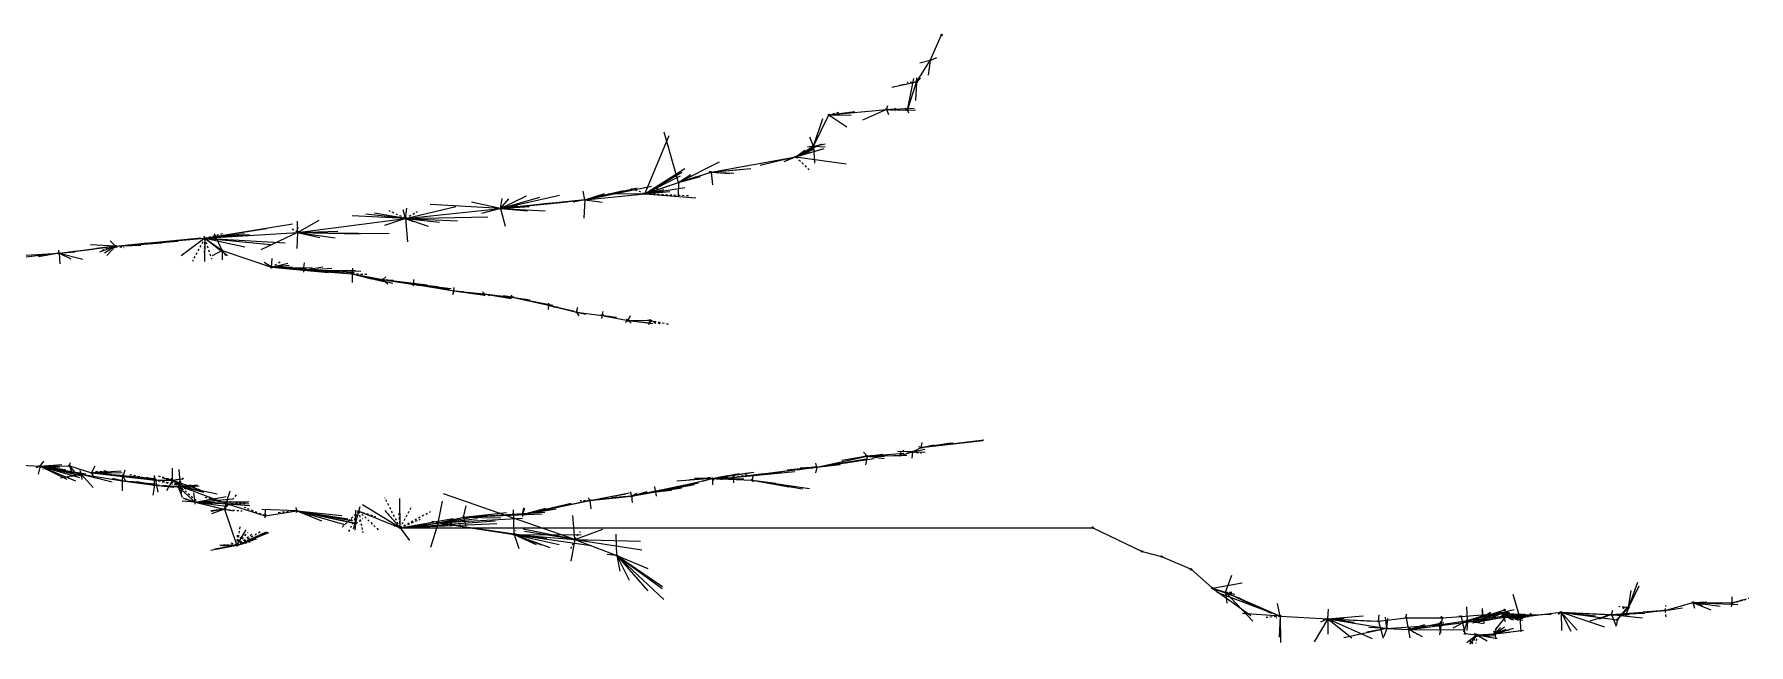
# Model space of a CAD drawing. Header units: millimetres. Extents: x 69 to 564, y -55 to 33.
# Drawn here: x 316.5 to 564, y -55.4 to 32.8 of the extents above; entities that cross this region are included whole.
import ezdxf

# ---------------------------------------------------------------- set-up
doc = ezdxf.new("R2010")
doc.units = ezdxf.units.MM
doc.linetypes.add('DASH', pattern=[0.6, 0.3, -0.3])

msp = doc.modelspace()

# ---------------------------------------------------------------- linework, layer by layer
at = {"layer": 'Shots', "color": 1}
for p, q in [((445.806, 28.952), (447.458, 32.656)), ((443.842, 25.85), (445.806, 28.952)), ((442.524, 21.798), (443.842, 25.85)), ((428.952, 16.608), (431.186, 21.1)), ((431.186, 21.1), (439.486, 21.894)), ((439.486, 21.894), (442.524, 21.798)), ((414.168, 12.84), (426.434, 15.062)), ((426.434, 15.062), (428.952, 16.608)), ((409.492, 11.358), (414.168, 12.84)), ((404.616, 9.724), (409.492, 11.358)), ((370.056, 6.166), (383.754, 7.592)), ((383.754, 7.592), (395.966, 8.842)), ((395.966, 8.842), (404.616, 9.724)), ((354.468, 4.148), (370.056, 6.166)), ((328.192, 2.158), (341.058, 3.324)), ((341.058, 3.324), (354.468, 4.148)), ((341.058, 3.324), (343.572, 1.522)), ((341.058, 3.324), (341.058, 3.324)), ((305.458, 0.248), (320.028, 1.136)), ((320.028, 1.136), (328.192, 2.158)), ((343.572, 1.522), (350.694, -0.9)), ((350.694, -0.9), (355.312, -1.288)), ((355.312, -1.288), (362.372, -1.818)), ((362.372, -1.818), (366.794, -2.668)), ((366.794, -2.668), (371.266, -3.338)), ((371.266, -3.338), (377.01, -4.316)), ((377.01, -4.316), (381.356, -4.722)), ((381.356, -4.722), (385.466, -5.21)), ((385.466, -5.21), (390.682, -6.364)), ((390.682, -6.364), (394.768, -7.36)), ((394.768, -7.36), (398.46, -7.848)), ((398.46, -7.848), (402.19, -8.576)), ((402.19, -8.576), (405.35, -8.532)), ((443.242, -27.566), (444.522, -26.912)), ((311.814, -29.338), (317.298, -29.602)), ((317.298, -29.602), (321.52, -29.55)), ((317.298, -29.602), (317.298, -29.602)), ((317.298, -29.602), (323.24, -30.796)), ((321.52, -29.55), (324.734, -30.576)), ((429.43, -29.782), (436.694, -28.174)), ((436.694, -28.174), (441.526, -28.072)), ((441.526, -28.072), (443.242, -27.566)), ((323.24, -30.796), (329.162, -31.718)), ((324.734, -30.576), (329.282, -31.096)), ((329.162, -31.718), (333.792, -32.37)), ((329.282, -31.096), (333.946, -31.626)), ((333.946, -31.626), (336.394, -31.624)), ((336.394, -31.624), (337.564, -32.5)), ((406.144, -33.31), (414.378, -31.41)), ((414.378, -31.41), (417.356, -31.262)), ((414.378, -31.41), (420.092, -31.626)), ((414.378, -31.41), (414.378, -31.41)), ((417.356, -31.262), (429.43, -29.782)), ((420.092, -31.626), (425.316, -32.55)), ((333.792, -32.37), (337.24, -32.604)), ((337.24, -32.604), (339.668, -34.802)), ((337.564, -32.5), (344.288, -35.04)), ((386.94, -36.592), (396.648, -34.59)), ((396.648, -34.59), (402.692, -33.974)), ((402.692, -33.974), (406.144, -33.31)), ((339.668, -34.802), (343.908, -35.832)), ((343.908, -35.832), (345.712, -41.062)), ((344.288, -35.04), (349.77, -36.77)), ((349.77, -36.77), (354.378, -36.078)), ((354.378, -36.078), (362.856, -37.894)), ((362.856, -37.894), (363.296, -36.12)), ((363.296, -36.12), (369.282, -38.504)), ((374.758, -37.782), (378.434, -36.974)), ((378.434, -36.974), (386.94, -36.592)), ((369.282, -38.504), (374.758, -37.782)), ((369.282, -38.504), (469.282, -38.504)), ((374.758, -37.782), (374.758, -37.782)), ((374.758, -37.782), (385.722, -39.5)), ((385.722, -39.5), (394.506, -40.186)), ((469.282, -38.504), (476.4, -41.93)), ((394.506, -40.186), (400.57, -42.532)), ((476.4, -41.93), (479.232, -42.668)), ((479.232, -42.668), (483.478, -44.516)), ((483.478, -44.516), (486.554, -47.23)), ((486.554, -47.23), (488.446, -47.836)), ((488.446, -47.836), (496.364, -51.262)), ((551.918, -50.462), (555.95, -49.304)), ((555.95, -49.304), (561.63, -49.366)), ((496.364, -51.262), (503.208, -51.688)), ((503.208, -51.688), (510.548, -52.024)), ((503.208, -51.688), (503.208, -51.688)), ((503.208, -51.688), (511.762, -53.056)), ((510.548, -52.024), (514.536, -51.502)), ((514.536, -51.502), (519.72, -51.54)), ((514.984, -53.196), (528.82, -51.426)), ((519.272, -52.556), (523.414, -51.902)), ((519.72, -51.54), (522.458, -51.314)), ((522.458, -51.314), (528.466, -50.856)), ((522.458, -51.314), (523.02, -53.802)), ((522.458, -51.314), (522.458, -51.314)), ((523.414, -51.902), (525.662, -51.398)), ((525.662, -51.398), (528.756, -50.374)), ((528.466, -50.856), (532.59, -51.096)), ((528.82, -51.426), (530.958, -51.41)), ((530.958, -51.41), (536.898, -50.7)), ((536.898, -50.7), (545.028, -51.826)), ((536.898, -50.7), (544.17, -51.046)), ((536.898, -50.7), (536.898, -50.7)), ((544.17, -51.046), (551.918, -50.462)), ((545.028, -51.826), (546.632, -50.068)), ((511.762, -53.056), (519.272, -52.556)), ((511.762, -53.056), (511.762, -53.056)), ((511.762, -53.056), (514.984, -53.196)), ((523.02, -53.802), (524.758, -53.96)), ((524.758, -53.96), (527.362, -53.826))]:
    msp.add_line(p, q, dxfattribs=at)
for centre in [(447.458, 32.656), (445.806, 28.952), (443.842, 25.85), (431.186, 21.1), (439.486, 21.894), (442.524, 21.798), (426.434, 15.062), (428.952, 16.608), (414.168, 12.84), (409.492, 11.358), (383.754, 7.592), (395.966, 8.842), (404.616, 9.724), (370.056, 6.166), (341.058, 3.324), (341.058, 3.324), (354.468, 4.148), (320.028, 1.136), (328.192, 2.158), (343.572, 1.522), (350.694, -0.9), (355.312, -1.288), (362.372, -1.818), (366.794, -2.668), (371.266, -3.338), (377.01, -4.316), (381.356, -4.722), (385.466, -5.21), (390.682, -6.364), (394.768, -7.36), (398.46, -7.848), (402.19, -8.576), (405.35, -8.532), (444.522, -26.912), (317.298, -29.602), (317.298, -29.602), (321.52, -29.55), (429.43, -29.782), (436.694, -28.174), (441.526, -28.072), (443.242, -27.566), (323.24, -30.796), (324.734, -30.576), (329.162, -31.718), (329.282, -31.096), (333.946, -31.626), (336.394, -31.624), (414.378, -31.41), (414.378, -31.41), (417.356, -31.262), (420.092, -31.626), (333.792, -32.37), (337.24, -32.604), (337.564, -32.5), (396.648, -34.59), (402.692, -33.974), (406.144, -33.31), (425.316, -32.55), (339.668, -34.802), (343.908, -35.832), (344.288, -35.04), (349.77, -36.77), (354.378, -36.078), (363.296, -36.12), (378.434, -36.974), (386.94, -36.592), (362.856, -37.894), (369.282, -38.504), (374.758, -37.782), (374.758, -37.782), (385.722, -39.5), (469.282, -38.504), (345.712, -41.062), (394.506, -40.186), (476.4, -41.93), (400.57, -42.532), (479.232, -42.668), (483.478, -44.516), (486.554, -47.23), (488.446, -47.836), (555.95, -49.304), (561.63, -49.366), (496.364, -51.262), (503.208, -51.688), (503.208, -51.688), (510.548, -52.024), (514.536, -51.502), (519.72, -51.54), (522.458, -51.314), (522.458, -51.314), (523.414, -51.902), (525.662, -51.398), (528.466, -50.856), (528.756, -50.374), (528.82, -51.426), (530.958, -51.41), (532.59, -51.096), (536.898, -50.7), (536.898, -50.7), (544.17, -51.046), (545.028, -51.826), (546.632, -50.068), (551.918, -50.462), (511.762, -53.056), (511.762, -53.056), (514.984, -53.196), (519.272, -52.556), (523.02, -53.802), (524.758, -53.96), (527.362, -53.826)]:
    msp.add_circle(centre, 0.1, dxfattribs=at)
at = {"layer": 'XSect', "color": 1}
for p, q in [((445.806, 28.952), (444.326, 28.562)), ((445.806, 28.952), (445.506, 26.848)), ((445.806, 28.952), (446.782, 29.38)), ((443.842, 25.85), (440.264, 25.068)), ((443.842, 25.85), (441.386, 25.326)), ((442.524, 21.798), (443.432, 26.362)), ((443.842, 25.85), (443.686, 23.214)), ((443.842, 25.85), (443.886, 26.488)), ((443.842, 25.85), (444.408, 26.436)), ((439.486, 21.894), (439.704, 22.468)), ((428.952, 16.608), (430.312, 20.584)), ((431.186, 21.1), (434.922, 21.588)), ((431.186, 21.1), (433.564, 21.352)), ((431.186, 21.1), (434.396, 21.092)), ((431.186, 21.1), (433.758, 19.378)), ((439.486, 21.894), (436.02, 20.37)), ((439.486, 21.894), (443.484, 22.082)), ((439.486, 21.894), (441.054, 21.96)), ((439.486, 21.894), (439.78, 21.15)), ((442.524, 21.798), (442.146, 22.016)), ((442.524, 21.798), (443.698, 21.838)), ((442.524, 21.798), (442.68, 21.432)), ((404.616, 9.724), (408.142, 18.132)), ((409.492, 11.358), (407.412, 18.622)), ((428.952, 16.608), (428.438, 17.894)), ((426.434, 15.062), (421.26, 13.794)), ((426.434, 15.062), (424.666, 14.346)), ((426.434, 15.062), (430.096, 16.926)), ((426.434, 15.062), (430.518, 16.266)), ((426.434, 15.062), (429.026, 16.166)), ((426.434, 15.062), (427.712, 15.998)), ((426.434, 15.062), (433.676, 14.064)), ((428.952, 16.608), (428.108, 16.466)), ((428.952, 16.608), (430.642, 16.942)), ((428.952, 16.608), (429.112, 14.134)), ((428.952, 16.608), (430.646, 16.486)), ((404.616, 9.724), (410.378, 13.362)), ((404.616, 9.724), (409.932, 12.842)), ((404.616, 9.724), (408.926, 12.398)), ((409.492, 11.358), (415.372, 14.354)), ((409.492, 11.358), (411.234, 12.526)), ((414.168, 12.84), (419.922, 13.394)), ((414.168, 12.84), (418.712, 13.256)), ((414.168, 12.84), (414.382, 11.008)), ((414.168, 12.84), (416.846, 12.672)), ((414.168, 12.84), (417.452, 12.678)), ((395.966, 8.842), (395.73, 10.092)), ((395.966, 8.842), (405.566, 10.83)), ((395.966, 8.842), (403.488, 10.56)), ((395.966, 8.842), (401.468, 10.202)), ((404.616, 9.724), (409.768, 12.31)), ((404.616, 9.724), (412.068, 12.204)), ((404.616, 9.724), (410.396, 10.632)), ((404.616, 9.724), (407.352, 10.352)), ((404.616, 9.724), (408.214, 10.026)), ((409.492, 11.358), (409.444, 9.338)), ((409.492, 11.358), (412.652, 12.214)), ((370.056, 6.166), (377.33, 7.88)), ((370.056, 6.166), (370.254, 7.634)), ((383.754, 7.592), (373.594, 8.184)), ((383.754, 7.592), (379.59, 8.51)), ((383.754, 7.592), (381.046, 6.88)), ((383.754, 7.592), (392.296, 9.52)), ((383.754, 7.592), (387.548, 9.4)), ((383.754, 7.592), (389.472, 9.23)), ((383.754, 7.592), (383.988, 9.034)), ((383.754, 7.592), (384.988, 9.006)), ((383.754, 7.592), (393.402, 8.54)), ((383.754, 7.592), (391.058, 8.424)), ((383.754, 7.592), (386.278, 7.962)), ((383.754, 7.592), (387.906, 7.902)), ((383.754, 7.592), (384.446, 5.022)), ((383.754, 7.592), (387.674, 7.272)), ((383.754, 7.592), (390.242, 7.266)), ((395.966, 8.842), (386.182, 7.83)), ((395.966, 8.842), (390.624, 8.222)), ((395.966, 8.842), (394.286, 8.516)), ((395.966, 8.842), (395.822, 6.198)), ((395.966, 8.842), (398.786, 9.768)), ((395.966, 8.842), (398.956, 9.64)), ((395.966, 8.842), (398.464, 8.512)), ((404.616, 9.724), (399.28, 9.68)), ((404.616, 9.724), (411.954, 9.118)), ((341.058, 3.324), (353.722, 5.402)), ((354.468, 4.148), (354.444, 5.756)), ((354.468, 4.148), (357.61, 5.906)), ((370.056, 6.166), (362.344, 6.546)), ((370.056, 6.166), (364.326, 6.796)), ((370.056, 6.166), (365.578, 6.914)), ((370.056, 6.166), (367.03, 5.118)), ((370.056, 6.166), (369.696, 7.394)), ((370.056, 6.166), (381.934, 6.384)), ((370.056, 6.166), (370.354, 2.77)), ((370.056, 6.166), (373.334, 5.048)), ((370.056, 6.166), (377.548, 5.81)), ((370.056, 6.166), (371.158, 5.694)), ((370.056, 6.166), (374.942, 5.606)), ((328.192, 2.158), (327.39, 2.926)), ((328.192, 2.158), (340.496, 3.376)), ((328.192, 2.158), (337.51, 3.072)), ((328.192, 2.158), (337.16, 2.878)), ((328.192, 2.158), (332.816, 2.636)), ((328.192, 2.158), (334.912, 2.634)), ((341.058, 3.324), (337.684, 0.76)), ((341.058, 3.324), (341.044, -0.084)), ((341.058, 3.324), (349.972, 4.722)), ((341.058, 3.324), (346.826, 4.002)), ((341.058, 3.324), (347.55, 3.826)), ((341.058, 3.324), (343.614, 1.35)), ((341.058, 3.324), (344.364, 0.81)), ((341.058, 3.324), (346.862, 2.048)), ((341.058, 3.324), (350.584, 2.376)), ((341.058, 3.324), (352.664, 2.614)), ((343.572, 1.522), (342.464, 3.932)), ((354.468, 4.148), (349.158, 1.64)), ((354.468, 4.148), (354.384, 1.826)), ((354.468, 4.148), (360.288, 4.32)), ((354.468, 4.148), (357.664, 3.4)), ((354.468, 4.148), (367.702, 3.968)), ((354.468, 4.148), (359.878, 3.352)), ((354.468, 4.148), (363.506, 3.944)), ((320.028, 1.136), (314.442, 0.492)), ((320.028, 1.136), (317.076, 0.63)), ((320.028, 1.136), (317.192, 0.796)), ((320.028, 1.136), (320.022, 1.57)), ((320.028, 1.136), (324.98, 1.714)), ((320.028, 1.136), (324.346, 1.696)), ((320.028, 1.136), (322.592, 1.472)), ((320.028, 1.136), (322.308, 1.346)), ((320.028, 1.136), (320.162, -0.418)), ((320.028, 1.136), (321.748, 0.308)), ((320.028, 1.136), (323.47, 0.266)), ((328.192, 2.158), (323.14, 1.5)), ((328.192, 2.158), (324.566, 2.368)), ((328.192, 2.158), (325.46, 1.8)), ((328.192, 2.158), (325.884, 1.27)), ((328.192, 2.158), (326.58, 1.128)), ((328.192, 2.158), (326.926, 0.81)), ((328.192, 2.158), (330.688, 2.3)), ((328.192, 2.158), (331.834, 2.286)), ((343.572, 1.522), (342.148, 0.75)), ((343.572, 1.522), (343.586, 0.172)), ((350.694, -0.9), (350.82, 0.35)), ((350.694, -0.9), (349.658, -0.214)), ((350.694, -0.9), (353.05, -0.296)), ((350.694, -0.9), (352.294, -0.544)), ((350.694, -0.9), (353.252, -0.566)), ((350.694, -0.9), (353.69, -0.81)), ((350.694, -0.9), (356.612, -0.956)), ((350.694, -0.9), (355.77, -1.122)), ((350.694, -0.9), (357.352, -1.342)), ((355.312, -1.288), (355.462, -0.274)), ((355.312, -1.288), (358.134, -0.846)), ((355.312, -1.288), (359.396, -1.016)), ((355.312, -1.288), (361.61, -1.34)), ((355.312, -1.288), (362.814, -1.364)), ((355.312, -1.288), (363.612, -1.474)), ((355.312, -1.288), (362.642, -1.658)), ((355.312, -1.288), (357.306, -1.45)), ((355.312, -1.288), (358.92, -1.628)), ((362.372, -1.818), (362.35, -3.082)), ((362.372, -1.818), (362.432, -1.046)), ((362.372, -1.818), (365.15, -2.52)), ((362.372, -1.818), (366.878, -2.936)), ((362.372, -1.818), (368.248, -3.17)), ((362.372, -1.818), (367.864, -3.08)), ((362.372, -1.818), (365.156, -2.574)), ((362.372, -1.818), (366.764, -2.806)), ((366.794, -2.668), (367.226, -2.254)), ((366.794, -2.668), (367.516, -3.274)), ((366.794, -2.668), (369.392, -3.116)), ((366.794, -2.668), (368.282, -2.758)), ((366.794, -2.668), (372.188, -3.512)), ((366.794, -2.668), (370.814, -3.148)), ((366.794, -2.668), (373.198, -3.428)), ((371.266, -3.338), (371.276, -2.646)), ((371.266, -3.338), (373.2, -3.452)), ((371.266, -3.338), (374.594, -3.704)), ((371.266, -3.338), (376.388, -4.064)), ((371.266, -3.338), (373.184, -3.526)), ((371.266, -3.338), (374.726, -3.69)), ((371.266, -3.338), (376.656, -3.974)), ((371.266, -3.338), (374.294, -3.628)), ((377.01, -4.316), (376.864, -4.872)), ((377.01, -4.316), (377.076, -3.818)), ((377.01, -4.316), (378.366, -4.376)), ((377.01, -4.316), (379.378, -4.59)), ((377.01, -4.316), (380.21, -4.686)), ((377.01, -4.316), (381.522, -4.94)), ((377.01, -4.316), (378.338, -4.432)), ((377.01, -4.316), (380, -4.65)), ((381.356, -4.722), (383.558, -5.098)), ((381.356, -4.722), (385.322, -5.38)), ((381.356, -4.722), (385.352, -5.282)), ((385.466, -5.21), (384.22, -5.036)), ((385.466, -5.21), (387.87, -5.714)), ((385.466, -5.21), (389.192, -5.994)), ((385.466, -5.21), (391.318, -6.372)), ((385.466, -5.21), (388.024, -5.582)), ((390.682, -6.364), (390.664, -6.98)), ((390.682, -6.364), (391.628, -6.646)), ((390.682, -6.364), (392.166, -6.67)), ((390.682, -6.364), (392.57, -6.858)), ((390.682, -6.364), (394.454, -7.238)), ((394.768, -7.36), (394.926, -6.648)), ((394.768, -7.36), (395.104, -7.906)), ((394.768, -7.36), (395.01, -7.43)), ((394.768, -7.36), (396.096, -7.654)), ((398.46, -7.848), (398.61, -7.304)), ((398.46, -7.848), (398.332, -8.276)), ((398.46, -7.848), (399.314, -8.066)), ((398.46, -7.848), (399.524, -7.944)), ((398.46, -7.848), (399.99, -8.128)), ((398.46, -7.848), (400.51, -8.078)), ((402.19, -8.576), (401.84, -8.874)), ((402.19, -8.576), (402.556, -7.866)), ((402.19, -8.576), (402.642, -8.972)), ((402.19, -8.576), (403.982, -8.754)), ((402.19, -8.576), (405.452, -8.898)), ((402.19, -8.576), (405.77, -8.998)), ((405.35, -8.532), (404.604, -8.622)), ((405.35, -8.532), (405.158, -9.186)), ((405.35, -8.532), (405.952, -8.714)), ((443.242, -27.566), (445.034, -27.17)), ((444.522, -26.912), (444.11, -26.812)), ((444.522, -26.912), (453.544, -25.818)), ((444.522, -26.912), (453.396, -25.916)), ((444.522, -26.912), (444.67, -26.204)), ((444.522, -26.912), (448.766, -26.226)), ((444.522, -26.912), (449.142, -26.262)), ((444.522, -26.912), (446.388, -26.536)), ((317.298, -29.602), (316.666, -29.858)), ((317.298, -29.602), (317.022, -30.752)), ((317.298, -29.602), (317.852, -28.89)), ((317.298, -29.602), (320.418, -29.384)), ((317.298, -29.602), (321.14, -31.48)), ((317.298, -29.602), (320.092, -29.778)), ((317.298, -29.602), (320.976, -30.106)), ((317.298, -29.602), (323.912, -30.716)), ((317.298, -29.602), (323.326, -30.994)), ((317.298, -29.602), (322.412, -31.73)), ((317.298, -29.602), (322.998, -31.234)), ((321.52, -29.55), (321.676, -29.084)), ((321.52, -29.55), (321.952, -30.184)), ((321.52, -29.55), (321.866, -30.618)), ((321.52, -29.55), (322.242, -30.382)), ((324.734, -30.576), (325.23, -29.554)), ((429.43, -29.782), (429.304, -29.208)), ((429.43, -29.782), (437.322, -28.05)), ((429.43, -29.782), (437.734, -28.518)), ((429.43, -29.782), (436.606, -28.58)), ((429.43, -29.782), (435.424, -28.73)), ((429.43, -29.782), (433.142, -29.16)), ((429.43, -29.782), (432.822, -29.386)), ((436.694, -28.174), (433.06, -28.8)), ((436.694, -28.174), (434.654, -28.63)), ((436.694, -28.174), (436.19, -27.58)), ((436.694, -28.174), (436.496, -29.428)), ((436.694, -28.174), (442.008, -27.748)), ((436.694, -28.174), (438.958, -27.904)), ((436.694, -28.174), (442.434, -28.012)), ((436.694, -28.174), (439.17, -28.516)), ((436.694, -28.174), (439.192, -28.242)), ((443.242, -27.566), (441.1, -27.48)), ((441.526, -28.072), (443.238, -27.54)), ((441.526, -28.072), (441.584, -27.574)), ((443.242, -27.566), (443.182, -28.44)), ((443.242, -27.566), (445.094, -27.592)), ((323.24, -30.796), (320.234, -31.34)), ((323.24, -30.796), (323.096, -30.236)), ((323.24, -30.796), (323.32, -31.55)), ((323.24, -30.796), (324.98, -32.718)), ((323.24, -30.796), (326.202, -31.494)), ((323.24, -30.796), (327.678, -31.9)), ((324.734, -30.576), (328.978, -30.29)), ((324.734, -30.576), (326.976, -30.332)), ((324.734, -30.576), (326.25, -30.464)), ((324.734, -30.576), (325.78, -30.476)), ((324.734, -30.576), (329.12, -30.524)), ((324.734, -30.576), (325.766, -30.552)), ((324.734, -30.576), (324.964, -31.032)), ((324.734, -30.576), (327.538, -30.592)), ((324.734, -30.576), (328.838, -30.91)), ((324.734, -30.576), (330.954, -31.13)), ((324.734, -30.576), (333.772, -31.4)), ((329.162, -31.718), (327.742, -31.408)), ((329.162, -31.718), (329.132, -33.2)), ((329.162, -31.718), (329.278, -30.772)), ((329.162, -31.718), (331.548, -31.9)), ((329.162, -31.718), (333.898, -32.164)), ((329.282, -31.096), (329.58, -30.17)), ((329.282, -31.096), (330.488, -31.058)), ((329.282, -31.096), (329.584, -31.754)), ((329.282, -31.096), (331.344, -31.244)), ((329.282, -31.096), (333.042, -31.428)), ((329.282, -31.096), (330.882, -31.154)), ((333.946, -31.626), (331.088, -31.17)), ((333.792, -32.37), (331.318, -31.884)), ((333.792, -32.37), (332.792, -32.102)), ((333.792, -32.37), (333.808, -31.162)), ((333.946, -31.626), (333.822, -30.966)), ((333.946, -31.626), (334.294, -33.382)), ((336.394, -31.624), (334.978, -31.368)), ((336.394, -31.624), (335.556, -33.168)), ((336.394, -31.624), (336.402, -29.928)), ((336.394, -31.624), (337.588, -31.474)), ((336.394, -31.624), (338.742, -32.83)), ((336.394, -31.624), (340.416, -33.034)), ((337.24, -32.604), (337.534, -31.736)), ((337.564, -32.5), (337.39, -30.114)), ((402.692, -33.974), (411.72, -32.048)), ((406.144, -33.31), (412.382, -32.044)), ((414.378, -31.41), (409.212, -31.786)), ((414.378, -31.41), (411.08, -31.586)), ((414.378, -31.41), (411.76, -31.406)), ((414.378, -31.41), (412.384, -31.456)), ((414.378, -31.41), (412.916, -31.822)), ((414.378, -31.41), (413.724, -31.238)), ((414.378, -31.41), (414.36, -32.328)), ((414.378, -31.41), (420.33, -30.504)), ((414.378, -31.41), (419.842, -30.524)), ((414.378, -31.41), (418.212, -30.696)), ((414.378, -31.41), (417.414, -30.892)), ((414.378, -31.41), (416.476, -30.986)), ((414.378, -31.41), (416.118, -31.066)), ((414.378, -31.41), (415.664, -31.108)), ((414.378, -31.41), (416.582, -31.142)), ((414.378, -31.41), (418.892, -31.426)), ((414.378, -31.41), (415.79, -31.496)), ((417.356, -31.262), (429.264, -29.762)), ((417.356, -31.262), (424.306, -30.378)), ((417.356, -31.262), (426.264, -30.38)), ((417.356, -31.262), (424.334, -30.448)), ((417.356, -31.262), (423.31, -30.51)), ((417.356, -31.262), (421.696, -30.666)), ((417.356, -31.262), (422.028, -30.692)), ((417.356, -31.262), (417.698, -30.77)), ((417.356, -31.262), (417.394, -32.046)), ((420.092, -31.626), (420.35, -30.764)), ((420.092, -31.626), (423.522, -32.054)), ((420.092, -31.626), (428.374, -32.862)), ((420.092, -31.626), (424.482, -32.27)), ((420.092, -31.626), (424.966, -32.498)), ((420.092, -31.626), (425.294, -32.532)), ((420.092, -31.626), (425.172, -32.542)), ((420.092, -31.626), (427.382, -32.904)), ((429.43, -29.782), (425.166, -30.212)), ((429.43, -29.782), (426.622, -30.208)), ((429.43, -29.782), (427.06, -29.93)), ((429.43, -29.782), (428.638, -29.97)), ((429.43, -29.782), (429.264, -30.564)), ((333.792, -32.37), (333.552, -33.826)), ((333.792, -32.37), (334.548, -32.366)), ((333.792, -32.37), (335.332, -32.506)), ((333.792, -32.37), (336.58, -32.658)), ((337.24, -32.604), (334.98, -32.424)), ((337.24, -32.604), (335.908, -32.598)), ((337.24, -32.604), (340.014, -32.3)), ((337.24, -32.604), (339.072, -32.322)), ((337.24, -32.604), (338.368, -32.424)), ((337.24, -32.604), (340.258, -32.438)), ((337.24, -32.604), (339.138, -32.444)), ((337.24, -32.604), (339.244, -32.498)), ((337.24, -32.604), (339.664, -32.574)), ((337.24, -32.604), (337.816, -34.112)), ((337.564, -32.5), (337.686, -33.528)), ((337.564, -32.5), (340.914, -33.368)), ((337.564, -32.5), (342.862, -33.622)), ((337.564, -32.5), (339.454, -32.654)), ((339.668, -34.802), (337.954, -34.218)), ((339.668, -34.802), (338.258, -34.37)), ((339.668, -34.802), (339.506, -33.464)), ((339.668, -34.802), (344.184, -34)), ((339.668, -34.802), (345.154, -34.348)), ((343.908, -35.832), (344.72, -33.174)), ((344.288, -35.04), (344.402, -34.078)), ((369.282, -38.504), (369.216, -34.276)), ((394.506, -40.186), (375.548, -33.61)), ((386.94, -36.592), (396.506, -34.578)), ((396.648, -34.59), (394.94, -34.972)), ((396.648, -34.59), (395.072, -34.896)), ((396.648, -34.59), (396.5, -34.184)), ((396.648, -34.59), (402.416, -33.492)), ((396.648, -34.59), (401.848, -33.61)), ((396.648, -34.59), (398.82, -34.17)), ((396.648, -34.59), (399.528, -34.234)), ((396.648, -34.59), (396.816, -35.766)), ((402.692, -33.974), (399.788, -34.172)), ((402.692, -33.974), (402.592, -33.328)), ((402.692, -33.974), (410.302, -32.368)), ((402.692, -33.974), (409.252, -32.564)), ((402.692, -33.974), (407.724, -32.878)), ((402.692, -33.974), (405.932, -33.22)), ((402.692, -33.974), (404.958, -33.288)), ((402.692, -33.974), (403.496, -33.496)), ((402.692, -33.974), (404.256, -33.51)), ((402.692, -33.974), (402.776, -34.882)), ((406.144, -33.31), (406.032, -32.54)), ((406.144, -33.31), (411.784, -32.282)), ((406.144, -33.31), (410.894, -32.332)), ((406.144, -33.31), (409.962, -32.75)), ((406.144, -33.31), (408.48, -33.082)), ((406.144, -33.31), (406.232, -33.952)), ((339.668, -34.802), (337.822, -34.67)), ((339.668, -34.802), (347.502, -34.708)), ((339.668, -34.802), (347.286, -34.748)), ((339.668, -34.802), (345.484, -35.102)), ((339.668, -34.802), (344.184, -35.396)), ((339.668, -34.802), (342.124, -35.126)), ((339.668, -34.802), (344.02, -35.858)), ((343.908, -35.832), (341.96, -36.058)), ((343.908, -35.832), (341.996, -36.174)), ((343.908, -35.832), (342.032, -36.48)), ((343.908, -35.832), (345.196, -36.06)), ((344.288, -35.04), (344.028, -35.834)), ((344.288, -35.04), (347.452, -35.026)), ((344.288, -35.04), (347.584, -35.276)), ((354.378, -36.078), (349.304, -35.898)), ((349.77, -36.77), (349.84, -35.978)), ((354.378, -36.078), (354.264, -35.604)), ((354.378, -36.078), (359.76, -37.026)), ((354.378, -36.078), (361.728, -37.216)), ((354.378, -36.078), (357.922, -37.494)), ((354.378, -36.078), (356.886, -36.418)), ((354.378, -36.078), (358.502, -36.922)), ((354.378, -36.078), (362.248, -37.486)), ((354.378, -36.078), (361.222, -38.062)), ((354.378, -36.078), (360.858, -36.746)), ((354.378, -36.078), (362.938, -37.862)), ((363.296, -36.12), (362.496, -38.722)), ((362.856, -37.894), (362.906, -35.972)), ((363.296, -36.12), (363.532, -35.438)), ((369.282, -38.504), (363.822, -35.194)), ((369.282, -38.504), (367.112, -36.06)), ((374.758, -37.782), (375.414, -34.696)), ((374.758, -37.782), (379.228, -37.064)), ((374.758, -37.782), (386.954, -37.13)), ((378.434, -36.974), (378.806, -35.36)), ((378.434, -36.974), (390.158, -36.26)), ((378.434, -36.974), (384.618, -36.318)), ((378.434, -36.974), (389.786, -36.506)), ((378.434, -36.974), (386.922, -36.59)), ((378.434, -36.974), (378.788, -38.232)), ((378.434, -36.974), (380.83, -37.02)), ((378.434, -36.974), (380.976, -37.018)), ((378.434, -36.974), (383.8, -37.088)), ((385.722, -39.5), (385.65, -35.926)), ((386.94, -36.592), (393.962, -34.956)), ((386.94, -36.592), (387.134, -35.654)), ((386.94, -36.592), (390.298, -35.686)), ((386.94, -36.592), (387.276, -35.704)), ((386.94, -36.592), (391.804, -35.804)), ((386.94, -36.592), (389.902, -36.004)), ((394.506, -40.186), (394.198, -36.764)), ((345.712, -41.062), (347.036, -38.808)), ((345.712, -41.062), (350.082, -39.12)), ((345.712, -41.062), (350.208, -39.134)), ((345.712, -41.062), (349.842, -39.164)), ((345.712, -41.062), (350.324, -39.192)), ((345.712, -41.062), (349.888, -39.28)), ((362.856, -37.894), (362.742, -38.852)), ((369.282, -38.504), (380.434, -37.184)), ((369.282, -38.504), (376.956, -37.194)), ((369.282, -38.504), (382.988, -37.514)), ((369.282, -38.504), (383.244, -37.918)), ((369.282, -38.504), (370.642, -40.352)), ((374.758, -37.782), (373.664, -41.384)), ((374.758, -37.782), (376.776, -37.862)), ((374.758, -37.782), (390.462, -40.078)), ((385.722, -39.5), (386.42, -41.504)), ((385.722, -39.5), (388.942, -40.908)), ((385.722, -39.5), (390.87, -41.35)), ((385.722, -39.5), (389.632, -40.956)), ((385.722, -39.5), (392.23, -40.93)), ((385.722, -39.5), (395.406, -39.514)), ((385.722, -39.5), (396.868, -41.07)), ((394.506, -40.186), (387.036, -38.696)), ((394.506, -40.186), (387.22, -39.04)), ((394.506, -40.186), (398.546, -38.726)), ((400.57, -42.532), (400.488, -39.454)), ((345.712, -41.062), (341.932, -41.804)), ((345.712, -41.062), (342.476, -41.59)), ((345.712, -41.062), (343.028, -41.604)), ((345.712, -41.062), (343.23, -41.052)), ((345.712, -41.062), (343.362, -41.116)), ((345.712, -41.062), (343.572, -41.056)), ((345.712, -41.062), (343.616, -41.36)), ((345.712, -41.062), (348.52, -40.114)), ((394.506, -40.186), (393.942, -43.35)), ((394.506, -40.186), (397.138, -40.294)), ((394.506, -40.186), (404.174, -41.686)), ((394.506, -40.186), (403.98, -40.438)), ((400.57, -42.532), (399.168, -42.36)), ((400.57, -42.532), (400.992, -44.784)), ((400.57, -42.532), (405.036, -44.388)), ((400.57, -42.532), (407.138, -47.016)), ((400.57, -42.532), (407.102, -47.294)), ((400.57, -42.532), (407.33, -48.884)), ((400.57, -42.532), (405.04, -47.632)), ((400.57, -42.532), (402.33, -46.076)), ((486.554, -47.23), (490.848, -46.478)), ((488.446, -47.836), (489.368, -45.376)), ((546.632, -50.068), (547.976, -46.38)), ((546.632, -50.068), (548.182, -46.924)), ((486.554, -47.23), (492.128, -51.18)), ((486.554, -47.23), (490.61, -48.738)), ((496.364, -51.262), (487.26, -47.852)), ((488.446, -47.836), (488.652, -49.414)), ((488.446, -47.836), (489.776, -48.1)), ((488.446, -47.836), (492.54, -49.726)), ((488.446, -47.836), (495.06, -50.872)), ((488.446, -47.836), (492.404, -52.02)), ((496.364, -51.262), (495.94, -49.43)), ((530.958, -51.41), (529.996, -48.13)), ((546.632, -50.068), (547.022, -47.552)), ((555.95, -49.304), (557.946, -49.23)), ((555.95, -49.304), (556.158, -50.132)), ((555.95, -49.304), (558.53, -50.346)), ((555.95, -49.304), (557.298, -49.702)), ((555.95, -49.304), (559.066, -49.474)), ((555.95, -49.304), (559.9, -49.832)), ((555.95, -49.304), (562.436, -49.58)), ((561.63, -49.366), (561.478, -49.938)), ((561.63, -49.366), (561.586, -48.492)), ((561.63, -49.366), (563.33, -48.894)), ((496.364, -51.262), (490.922, -50.902)), ((496.364, -51.262), (496.188, -54.326)), ((496.364, -51.262), (496.384, -55.074)), ((503.208, -51.688), (501.246, -54.982)), ((503.208, -51.688), (502.166, -52.134)), ((503.208, -51.688), (503.332, -50.274)), ((503.208, -51.688), (508.336, -51.232)), ((503.208, -51.688), (505.57, -51.574)), ((503.208, -51.688), (504.344, -51.87)), ((503.208, -51.688), (506.714, -54.426)), ((503.208, -51.688), (509.644, -54.496)), ((503.208, -51.688), (507.022, -52.152)), ((503.208, -51.688), (505.828, -51.892)), ((503.208, -51.688), (509.83, -52.016)), ((503.208, -51.688), (510.442, -51.992)), ((503.208, -51.688), (503.212, -53.884)), ((510.548, -52.024), (510.64, -51.082)), ((511.762, -53.056), (511.542, -51.404)), ((511.762, -53.056), (511.904, -51.616)), ((514.536, -51.502), (514.59, -50.994)), ((514.536, -51.502), (515.082, -54.41)), ((514.984, -53.196), (529.274, -51.356)), ((514.984, -53.196), (529.114, -51.384)), ((519.72, -51.54), (519.374, -53.99)), ((523.414, -51.902), (521.274, -52.994)), ((523.414, -51.902), (522.838, -53.58)), ((523.414, -51.902), (523.292, -53.362)), ((523.414, -51.902), (523.308, -49.954)), ((523.414, -51.902), (526.774, -50.834)), ((523.414, -51.902), (531.222, -50.934)), ((523.414, -51.902), (530.196, -51.094)), ((523.414, -51.902), (527.502, -51.402)), ((523.414, -51.902), (527.482, -51.414)), ((523.414, -51.902), (525.702, -51.626)), ((523.414, -51.902), (526.146, -51.66)), ((523.414, -51.902), (525.634, -52.348)), ((528.466, -50.856), (524.036, -51.772)), ((528.82, -51.426), (524.136, -52.314)), ((528.466, -50.856), (525.364, -51.692)), ((525.662, -51.398), (525.52, -50.524)), ((525.662, -51.398), (525.562, -50.176)), ((525.662, -51.398), (530.124, -50.338)), ((525.662, -51.398), (529.306, -50.664)), ((525.662, -51.398), (528.24, -50.68)), ((525.662, -51.398), (526.726, -50.684)), ((525.662, -51.398), (525.936, -51.344)), ((525.662, -51.398), (525.76, -52.318)), ((525.662, -51.398), (525.692, -51.83)), ((528.466, -50.856), (526.008, -51.474)), ((528.466, -50.856), (526.956, -51.478)), ((528.82, -51.426), (527.32, -53.292)), ((528.466, -50.856), (528.322, -51.32)), ((528.466, -50.856), (529.438, -50.776)), ((528.466, -50.856), (528.832, -52.03)), ((528.466, -50.856), (528.77, -51.918)), ((528.466, -50.856), (529.206, -51.304)), ((528.466, -50.856), (530.216, -51.144)), ((528.466, -50.856), (530.3, -51.578)), ((528.466, -50.856), (529.728, -51.782)), ((528.466, -50.856), (530.722, -51.854)), ((528.466, -50.856), (531.324, -51.856)), ((528.466, -50.856), (532.218, -51.4)), ((528.466, -50.856), (532.974, -51.132)), ((528.466, -50.856), (530.018, -51.798)), ((528.466, -50.856), (530.956, -51.824)), ((528.466, -50.856), (531.328, -51.572)), ((532.59, -51.096), (529.772, -51.246)), ((532.59, -51.096), (530.312, -51.388)), ((532.59, -51.096), (530.352, -51.616)), ((532.59, -51.096), (530.584, -51.866)), ((530.958, -51.41), (531.106, -53.554)), ((532.59, -51.096), (531.918, -51.316)), ((532.59, -51.096), (535.486, -50.972)), ((532.59, -51.096), (534.236, -51.064)), ((536.898, -50.7), (536.484, -51.036)), ((536.898, -50.7), (537.39, -51.364)), ((536.898, -50.7), (538.292, -53.462)), ((536.898, -50.7), (539.242, -53.286)), ((536.898, -50.7), (539.546, -51.104)), ((536.898, -50.7), (541.872, -51.254)), ((536.898, -50.7), (543.168, -52.832)), ((536.898, -50.7), (545.032, -51.12)), ((536.898, -50.7), (536.974, -53.376)), ((544.17, -51.046), (541.052, -52.028)), ((544.17, -51.046), (542.4, -51.698)), ((544.17, -51.046), (544.36, -50.4)), ((544.17, -51.046), (549.02, -50.836)), ((544.17, -51.046), (546.754, -51.018)), ((544.17, -51.046), (544.864, -52.714)), ((544.17, -51.046), (546.826, -51.354)), ((544.17, -51.046), (548.664, -51.534)), ((545.028, -51.826), (544.89, -52.514)), ((545.028, -51.826), (546.476, -50.038)), ((546.632, -50.068), (545.76, -50.006)), ((546.632, -50.068), (546.176, -51.35)), ((551.918, -50.462), (548.732, -50.726)), ((551.918, -50.462), (549.09, -50.798)), ((551.918, -50.462), (554.436, -50.09)), ((511.762, -53.056), (505.528, -54.434)), ((511.762, -53.056), (508.852, -53.574)), ((511.762, -53.056), (509.144, -52.896)), ((510.548, -52.024), (511.224, -54.478)), ((511.762, -53.056), (511.31, -54.21)), ((511.762, -53.056), (513.97, -53.154)), ((514.984, -53.196), (520, -52.22)), ((514.984, -53.196), (517.252, -52.5)), ((514.984, -53.196), (516.83, -54.234)), ((514.984, -53.196), (523.052, -53.248)), ((519.272, -52.556), (519.648, -51.986)), ((519.272, -52.556), (519.564, -53.62)), ((524.758, -53.96), (523.286, -55.122)), ((524.758, -53.96), (523.688, -55.316)), ((524.758, -53.96), (523.866, -55.152)), ((524.758, -53.96), (524.4, -53.778)), ((524.758, -53.96), (527.25, -53.87)), ((524.758, -53.96), (526.082, -54.128)), ((524.758, -53.96), (526.656, -54.184)), ((524.758, -53.96), (525.246, -54.286)), ((524.758, -53.96), (526.252, -54.858)), ((524.758, -53.96), (527.674, -54.498)), ((524.758, -53.96), (527.286, -54.106)), ((527.362, -53.826), (527.176, -53.456)), ((527.362, -53.826), (528.722, -52.804)), ((527.362, -53.826), (527.65, -52.89)), ((527.362, -53.826), (528.168, -52.932)), ((527.362, -53.826), (530.03, -53.022)), ((527.362, -53.826), (529.884, -53.04)), ((527.362, -53.826), (528.99, -53.16)), ((527.362, -53.826), (529.518, -53.19)), ((527.362, -53.826), (531.456, -53.328)), ((527.362, -53.826), (530.826, -53.396)), ((527.362, -53.826), (529.458, -53.574)), ((527.362, -53.826), (527.48, -54.524))]:
    msp.add_line(p, q, dxfattribs=at)
at = {"layer": 'XSect', "color": 1, "linetype": 'DASH'}
for p, q in [((445.806, 28.952), (446.204, 29.216)), ((443.842, 25.85), (441.344, 25.368)), ((443.842, 25.85), (442.47, 25.78)), ((443.842, 25.85), (443.434, 25.934)), ((443.842, 25.85), (444.126, 26.212)), ((443.842, 25.85), (444.3, 26.172)), ((431.186, 21.1), (432.898, 21.592)), ((439.486, 21.894), (440.864, 22.05)), ((439.486, 21.894), (440.746, 21.768)), ((426.434, 15.062), (424.928, 14.464)), ((426.434, 15.062), (428.68, 16.096)), ((426.434, 15.062), (428.504, 15.866)), ((426.434, 15.062), (428.43, 15.64)), ((426.434, 15.062), (428.5, 13.006)), ((414.168, 12.84), (413.658, 12.802)), ((414.168, 12.84), (413.944, 12.956)), ((404.616, 9.724), (402.41, 10.548)), ((404.616, 9.724), (406.734, 10.602)), ((409.492, 11.358), (410.438, 11.736)), ((383.754, 7.592), (383.034, 7.534)), ((395.966, 8.842), (395.82, 8.778)), ((404.616, 9.724), (410.944, 9.468)), ((370.056, 6.166), (367.676, 7.266)), ((370.056, 6.166), (371.802, 7.178)), ((370.056, 6.166), (370.15, 5.036)), ((341.058, 3.324), (339.292, -0.012)), ((341.058, 3.324), (340.962, 3.802)), ((341.058, 3.324), (340.97, 1.046)), ((341.058, 3.324), (343.884, 4.01)), ((341.058, 3.324), (342.054, 0.318)), ((354.468, 4.148), (353.55, 4.678)), ((354.468, 4.148), (354.64, 4.84)), ((354.468, 4.148), (356.928, 3.73)), ((320.028, 1.136), (320.072, 1.264)), ((328.192, 2.158), (326.038, 1.486)), ((328.192, 2.158), (327.914, 1.746)), ((328.192, 2.158), (329.428, 1.944)), ((328.192, 2.158), (328.536, 1.934)), ((343.572, 1.522), (344.228, 0.578)), ((350.694, -0.9), (352.012, -0.084)), ((355.312, -1.288), (355.376, -0.818)), ((355.312, -1.288), (355.346, -0.966)), ((355.312, -1.288), (355.334, -1.66)), ((362.372, -1.818), (361.764, -1.886)), ((362.372, -1.818), (362.002, -1.54)), ((362.372, -1.818), (364.538, -1.908)), ((362.372, -1.818), (362.92, -2.09)), ((366.794, -2.668), (367.248, -2.882)), ((371.266, -3.338), (371.076, -3.672)), ((371.266, -3.338), (371.204, -3.238)), ((377.01, -4.316), (376.994, -4.262)), ((377.01, -4.316), (377.068, -4.36)), ((381.356, -4.722), (381.208, -4.4)), ((381.356, -4.722), (381.51, -5.27)), ((381.356, -4.722), (382.44, -5.046)), ((385.466, -5.21), (385.324, -4.914)), ((385.466, -5.21), (385.328, -5.25)), ((385.466, -5.21), (386.102, -5.16)), ((390.682, -6.364), (390.62, -6.214)), ((390.682, -6.364), (390.808, -5.938)), ((394.768, -7.36), (395.086, -7.43)), ((398.46, -7.848), (397.964, -7.85)), ((398.46, -7.848), (398.696, -7.704)), ((402.19, -8.576), (401.784, -8.306)), ((405.35, -8.532), (405.43, -8.958)), ((405.35, -8.532), (406.338, -9.046)), ((405.35, -8.532), (406.76, -9.01)), ((405.35, -8.532), (408.046, -9.11)), ((444.522, -26.912), (444.988, -26.904)), ((317.298, -29.602), (316.952, -29.804)), ((317.298, -29.602), (318.71, -29.484)), ((317.298, -29.602), (317.73, -30.08)), ((317.298, -29.602), (318.428, -30.098)), ((429.43, -29.782), (430.44, -29.514)), ((436.694, -28.174), (436.116, -28.18)), ((436.694, -28.174), (436.698, -28.588)), ((441.526, -28.072), (442.03, -27.264)), ((441.526, -28.072), (441.582, -27.804)), ((443.242, -27.566), (442.154, -27.836)), ((443.242, -27.566), (444.578, -27.692)), ((323.24, -30.796), (321.142, -31.262)), ((324.734, -30.576), (324.964, -30.138)), ((324.734, -30.576), (326.766, -30.26)), ((324.734, -30.576), (325.894, -30.272)), ((324.734, -30.576), (324.78, -30.438)), ((329.162, -31.718), (329.156, -31.602)), ((329.282, -31.096), (329.158, -30.924)), ((337.564, -32.5), (330.23, -30.846)), ((333.946, -31.626), (331.664, -31.182)), ((337.564, -32.5), (332.726, -31.242)), ((333.792, -32.37), (333.77, -32.008)), ((336.394, -31.624), (334.216, -31.032)), ((336.394, -31.624), (335.284, -31.666)), ((336.394, -31.624), (335.396, -31.342)), ((337.564, -32.5), (336.166, -31.864)), ((336.394, -31.624), (336.214, -31.192)), ((336.394, -31.624), (338.032, -31.42)), ((336.394, -31.624), (336.976, -31.662)), ((336.394, -31.624), (339.982, -34.694)), ((337.24, -32.604), (338.084, -31.122)), ((337.24, -32.604), (337.506, -31.986)), ((414.378, -31.41), (413.646, -31.466)), ((414.378, -31.41), (414.728, -31.646)), ((414.378, -31.41), (415.746, -31.494)), ((414.378, -31.41), (417.11, -31.428)), ((417.356, -31.262), (419.554, -30.796)), ((417.356, -31.262), (418.936, -30.964)), ((417.356, -31.262), (417.504, -31.302)), ((417.356, -31.262), (417.434, -31.276)), ((420.092, -31.626), (420.332, -31.978)), ((429.43, -29.782), (429.046, -29.736)), ((337.24, -32.604), (336.502, -32.548)), ((337.24, -32.604), (337.174, -32.602)), ((337.24, -32.604), (337.86, -32.486)), ((337.564, -32.5), (338.346, -32.902)), ((339.668, -34.802), (342.618, -34.306)), ((344.288, -35.04), (341.072, -34.138)), ((344.288, -35.04), (343.826, -34.628)), ((343.908, -35.832), (345.762, -33.626)), ((344.288, -35.04), (343.994, -34.556)), ((369.282, -38.504), (367.082, -34.212)), ((396.648, -34.59), (395.294, -34.646)), ((396.648, -34.59), (397.09, -34.404)), ((402.692, -33.974), (402.93, -33.816)), ((406.144, -33.31), (406.864, -33.014)), ((406.144, -33.31), (406.192, -33.064)), ((406.144, -33.31), (406.19, -33.264)), ((339.668, -34.802), (339.64, -35.224)), ((343.908, -35.832), (346.462, -36.068)), ((344.288, -35.04), (346.916, -34.904)), ((349.77, -36.77), (346.782, -35.576)), ((349.77, -36.77), (349.72, -37.112)), ((349.77, -36.77), (349.948, -36.51)), ((354.378, -36.078), (351.688, -36.342)), ((354.378, -36.078), (354.236, -36.482)), ((354.378, -36.078), (355.174, -36.186)), ((354.378, -36.078), (356.67, -36.768)), ((363.296, -36.12), (360.76, -38.556)), ((363.296, -36.12), (361.744, -39.234)), ((362.856, -37.894), (361.978, -37.13)), ((363.296, -36.12), (363.686, -36.508)), ((363.296, -36.12), (365.762, -36.884)), ((363.296, -36.12), (363.88, -39.244)), ((363.296, -36.12), (366.326, -38.99)), ((369.282, -38.504), (366.968, -35.852)), ((369.282, -38.504), (369.102, -36.146)), ((369.282, -38.504), (370.95, -35.462)), ((369.282, -38.504), (373.662, -36.17)), ((378.434, -36.974), (378.582, -36.958)), ((386.94, -36.592), (386.924, -37.194)), ((386.94, -36.592), (387.124, -36.096)), ((386.94, -36.592), (387.23, -36.254)), ((345.712, -41.062), (346.216, -38.18)), ((345.712, -41.062), (349.14, -39.03)), ((345.712, -41.062), (347.292, -39.19)), ((345.712, -41.062), (348.044, -39.3)), ((345.712, -41.062), (345.822, -39.518)), ((362.856, -37.894), (363.876, -37.168)), ((369.282, -38.504), (368.392, -38.264)), ((369.282, -38.504), (372.22, -37.274)), ((369.282, -38.504), (377.982, -37.9)), ((374.758, -37.782), (373.794, -37.616)), ((374.758, -37.782), (376.684, -37.894)), ((385.722, -39.5), (385.972, -38.918)), ((394.506, -40.186), (395.332, -39.038)), ((345.712, -41.062), (343.846, -40.974)), ((345.712, -41.062), (344.464, -41.29)), ((345.712, -41.062), (344.818, -40.702)), ((345.712, -41.062), (345.278, -40.996)), ((345.712, -41.062), (345.3, -41.02)), ((345.712, -41.062), (345.602, -40.97)), ((345.712, -41.062), (346.362, -39.806)), ((345.712, -41.062), (346.166, -39.858)), ((345.712, -41.062), (347.112, -40.13)), ((345.712, -41.062), (347.51, -40.29)), ((345.712, -41.062), (347.642, -40.544)), ((394.506, -40.186), (393.848, -41.644)), ((400.57, -42.532), (400.782, -43.198)), ((488.446, -47.836), (489.37, -47.798)), ((555.95, -49.304), (556.282, -49.484)), ((555.95, -49.304), (556.118, -49.38)), ((561.63, -49.366), (561.434, -49.514)), ((561.63, -49.366), (563.998, -48.662)), ((561.63, -49.366), (563.822, -48.806)), ((561.63, -49.366), (562.146, -49.2)), ((496.364, -51.262), (494.306, -51.486)), ((496.364, -51.262), (495.716, -51.586)), ((503.208, -51.688), (502.574, -51.85)), ((503.208, -51.688), (502.63, -51.752)), ((503.208, -51.688), (503.966, -52.032)), ((514.536, -51.502), (514.606, -51.48)), ((519.72, -51.54), (519.446, -51.522)), ((519.72, -51.54), (519.498, -51.138)), ((522.458, -51.314), (522.066, -51.25)), ((522.458, -51.314), (522.438, -51.378)), ((523.414, -51.902), (523.188, -51.896)), ((528.82, -51.426), (527.7, -51.48)), ((528.82, -51.426), (528.458, -51.706)), ((530.958, -51.41), (531.664, -50.93)), ((532.59, -51.096), (532.368, -51.622)), ((532.59, -51.096), (532.5, -50.86)), ((532.59, -51.096), (532.576, -51.238)), ((532.59, -51.096), (532.966, -51.276)), ((536.898, -50.7), (536.424, -50.976)), ((544.17, -51.046), (544.29, -51.316)), ((546.632, -50.068), (545.234, -49.908)), ((546.632, -50.068), (545.834, -50.184)), ((546.632, -50.068), (546.286, -49.922)), ((546.632, -50.068), (546.702, -49.906)), ((551.918, -50.462), (551.844, -50.562)), ((551.918, -50.462), (552.048, -49.754)), ((551.918, -50.462), (552.032, -51.5)), ((510.548, -52.024), (510.486, -52.066)), ((511.762, -53.056), (510.676, -53.152)), ((511.762, -53.056), (511.78, -52.402)), ((514.984, -53.196), (515.352, -52.74)), ((514.984, -53.196), (516.154, -53.882)), ((519.272, -52.556), (519.454, -52.698)), ((524.758, -53.96), (523.534, -55.254)), ((524.758, -53.96), (523.692, -55.262)), ((524.758, -53.96), (523.972, -55.406)), ((524.758, -53.96), (524.604, -55.202)), ((524.758, -53.96), (524.632, -55.178)), ((527.362, -53.826), (527.152, -53.822)), ((527.362, -53.826), (528.276, -53.728))]:
    msp.add_line(p, q, dxfattribs=at)

doc.saveas('drawing.dxf')
